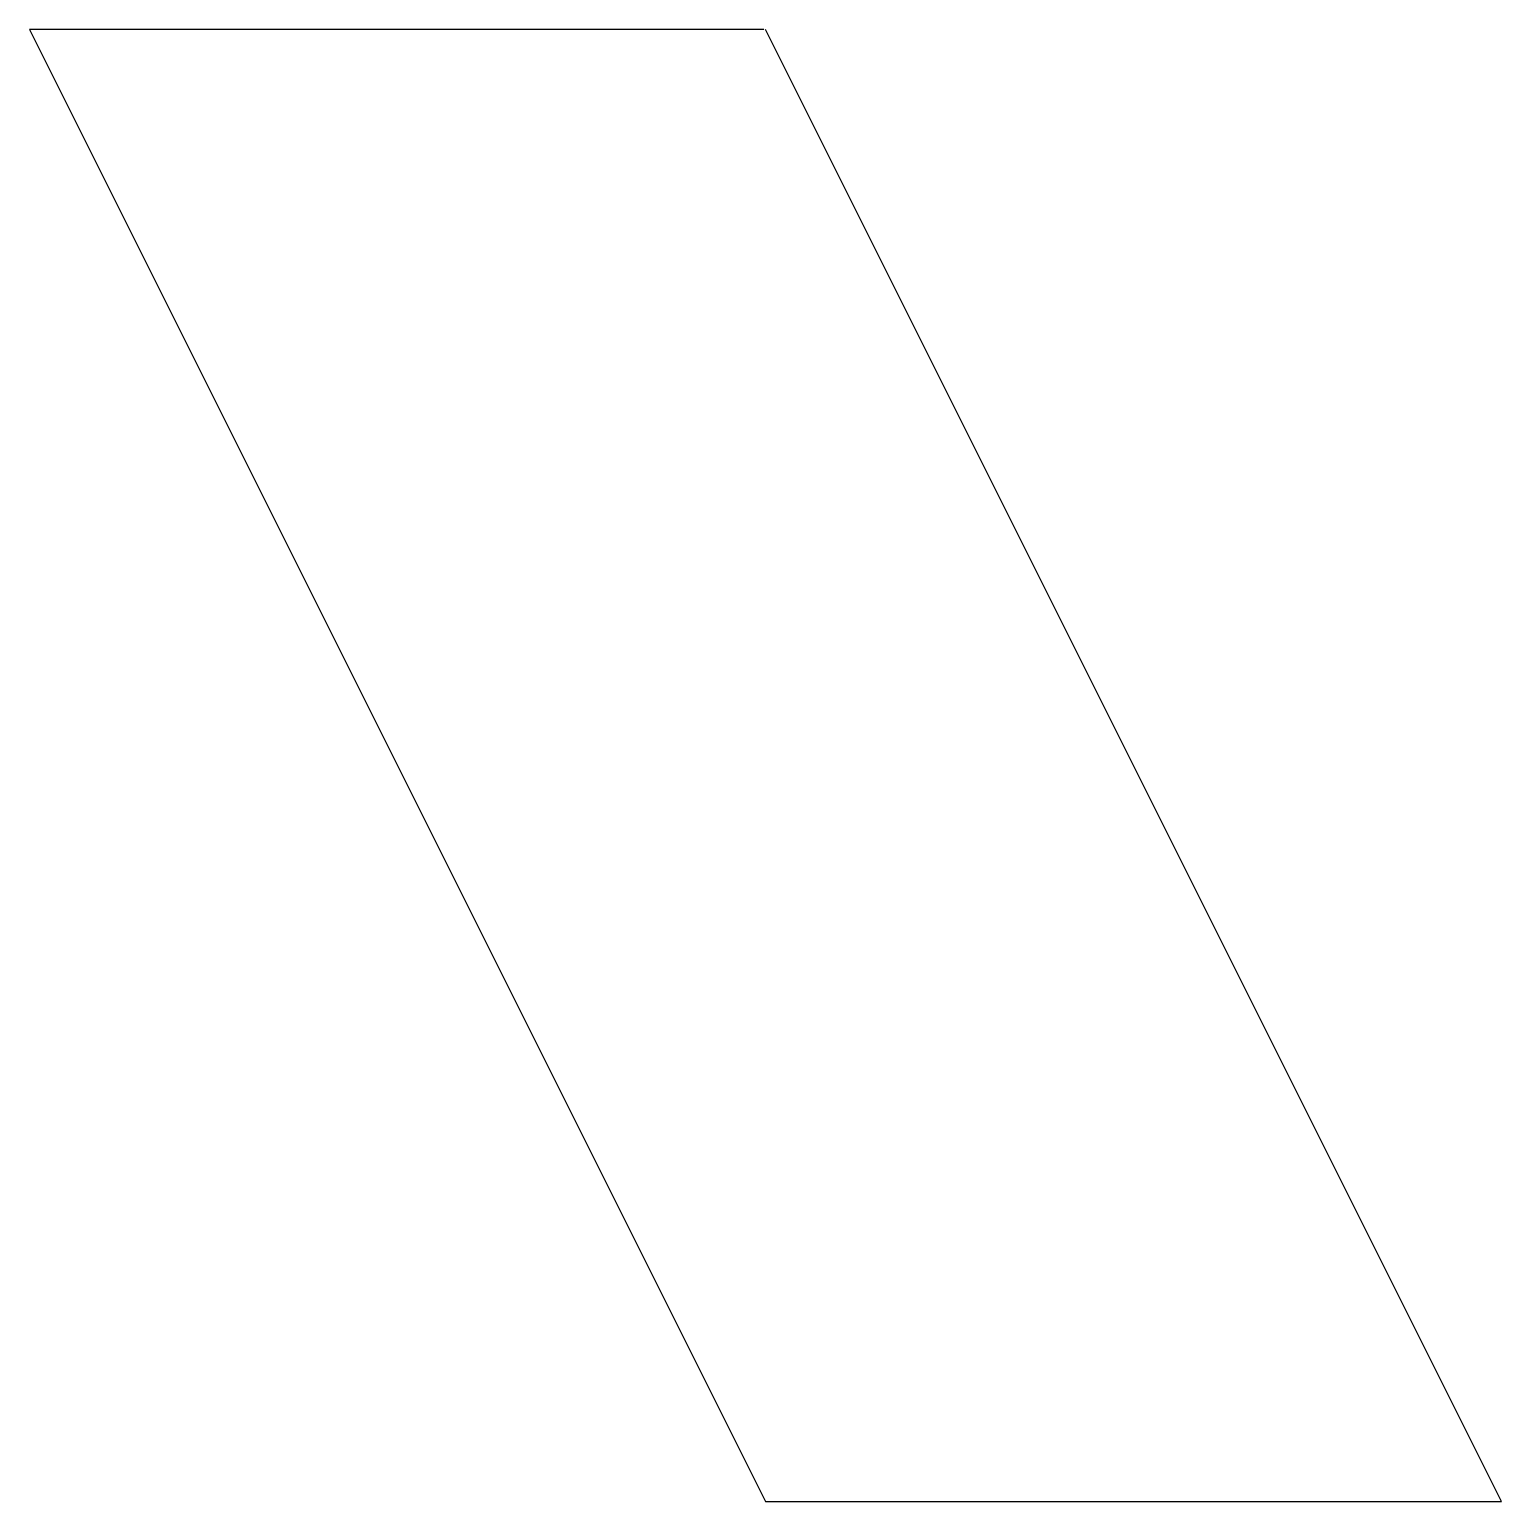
# Model space of a CAD drawing. Extents: x 0 to 2, y -2 to 0.
import ezdxf

# ---------------------------------------------------------------- set-up
doc = ezdxf.new("R2010")
doc.units = 0
doc.layers.get('0').update_dxf_attribs({"lineweight": 25})

msp = doc.modelspace()

# ---------------------------------------------------------------- linework, layer by layer
msp.add_lwpolyline([(0.9979, 0), (0, 0), (1, -2), (2, -2), (1, 0)])

doc.saveas('drawing.dxf')
